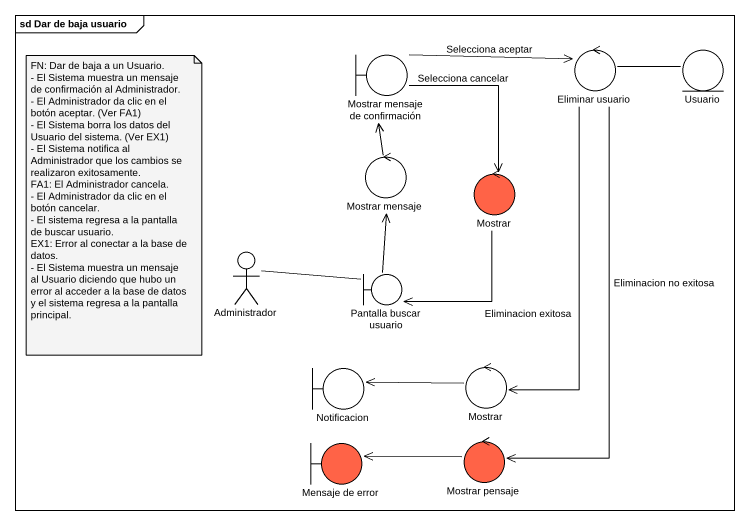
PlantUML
@startuml
mainframe sd Dar de baja usuario
control "Eliminar usuario" as Eliminar_usuario
entity Usuario
boundary "Mostrar mensaje de confirmación" as Mostrar_mensaje_de
control "Mostrar mensaje" as Mostrar_mensaje
control Mostrar #FF6347
actor Administrador
boundary "Pantalla buscar usuario" as Pantalla_buscar_usuario
boundary Notificacion
control "Mostrar" as Mostrar_2
boundary "Mensaje de error" as Mensaje_de_error #FF6347
control "Mostrar pensaje" as Mostrar_pensaje #FF6347
Eliminar_usuario -right- Usuario
Eliminar_usuario --> Mostrar_2 : Eliminacion exitosa
Eliminar_usuario --> Mostrar_pensaje : Eliminacion no exitosa
Mostrar_mensaje_de -right-> Eliminar_usuario : Selecciona aceptar
Mostrar_mensaje_de --> Mostrar : Selecciona cancelar
Mostrar_mensaje -up-> Mostrar_mensaje_de
Mostrar --> Pantalla_buscar_usuario
Administrador -right- Pantalla_buscar_usuario
Pantalla_buscar_usuario -up-> Mostrar_mensaje
Mostrar_2 -left-> Notificacion
Mostrar_pensaje -left-> Mensaje_de_error
note as N1
  FN: Dar de baja a un Usuario.
  - El Sistema muestra un mensaje de confirmación al Administrador.
  - El Administrador da clic en el botón aceptar. (Ver FA1)
  - El Sistema borra los datos del Usuario del sistema. (Ver EX1)
  - El Sistema notifica al Administrador que los cambios se realizaron exitosamente.
  FA1: El Administrador cancela.
  - El Administrador da clic en el botón cancelar.
  - El sistema regresa a la pantalla de buscar usuario.
  EX1: Error al conectar a la base de datos.
  - El Sistema muestra un mensaje al Usuario diciendo que hubo un error al acceder a la base de datos y el sistema regresa a la pantalla principal.
end note
@enduml
